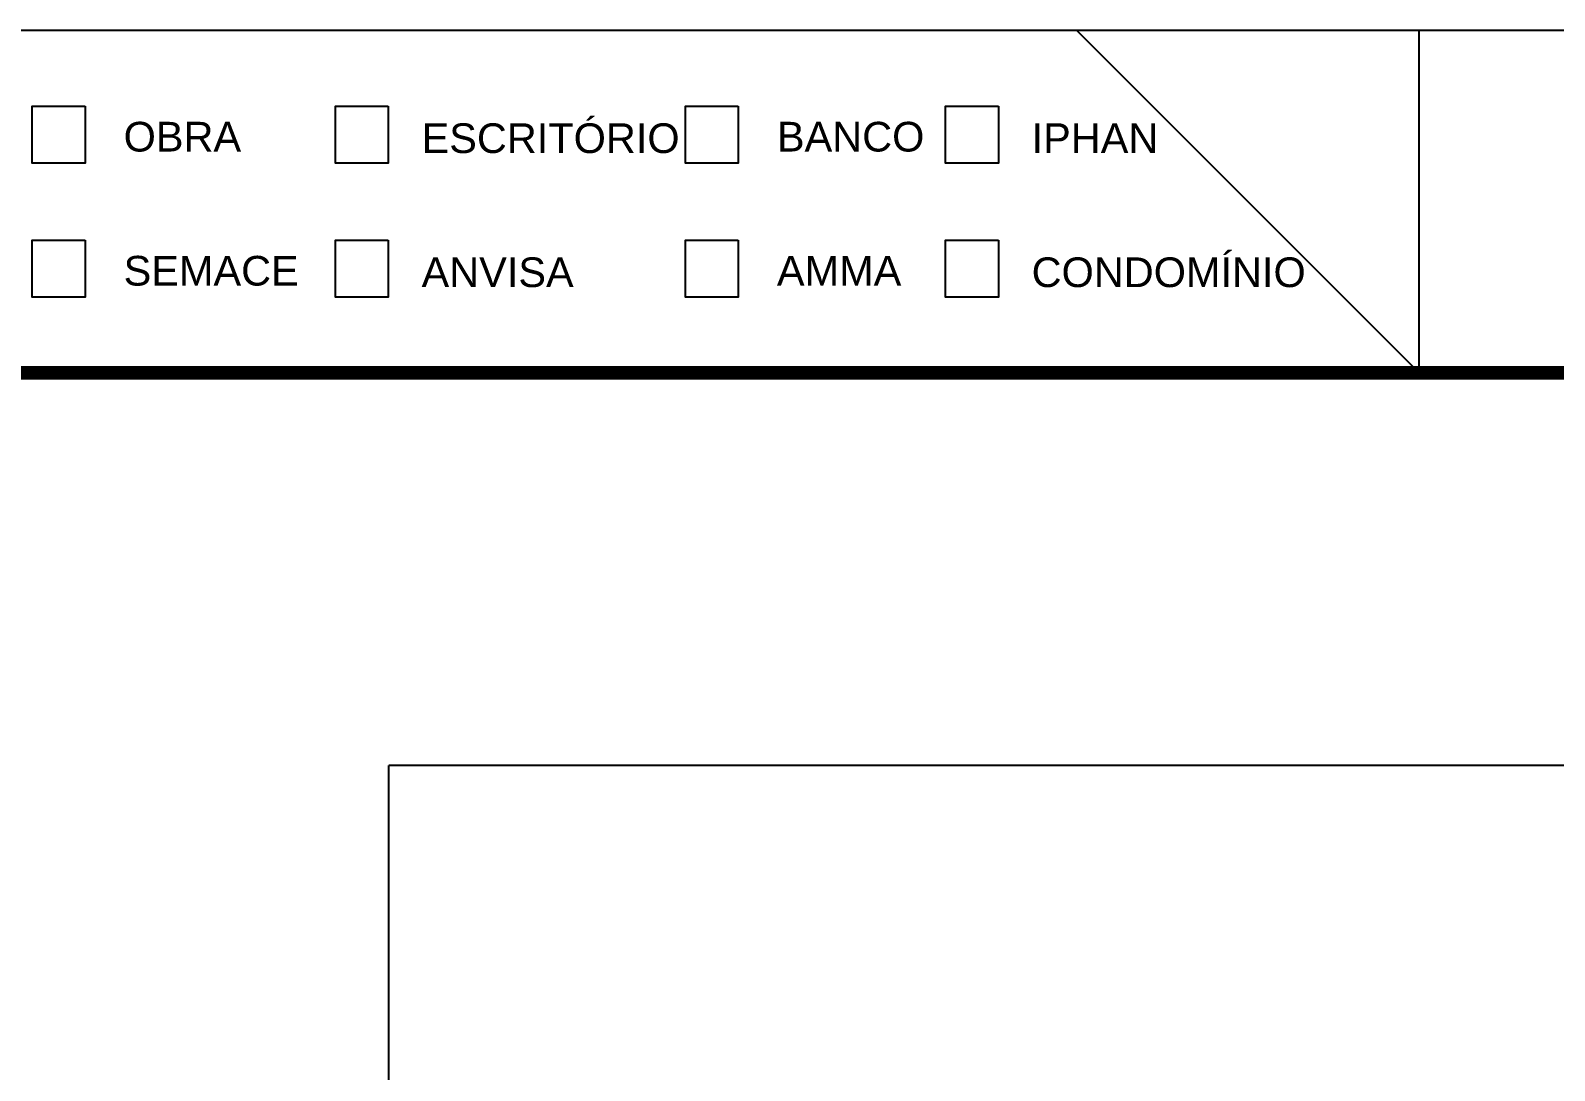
# Model space of a CAD drawing. Header units: millimetres. Extents: x 1904 to 2142, y -1319 to -1235.
# Drawn here: x 2102.03 to 2113.16, y -1242.51 to -1234.92 of the extents above; entities that cross this region are included whole.
import ezdxf
from ezdxf.enums import TextEntityAlignment as Align

# ---------------------------------------------------------------- set-up
doc = ezdxf.new("R2010")
doc.units = ezdxf.units.MM
doc.header["$LTSCALE"] = 30
doc.layers.add('arquitetura', color=8, linetype='CONTINUOUS')
doc.layers.add("PRANCHA - PROJETU'S", color=7, linetype='CONTINUOUS')
doc.styles.add('ARIAL', font='arial.ttf', dxfattribs={"height": 2})

# ---------------------------------------------------------------- blocks, each defined once
blk = doc.blocks.new('ADFSGASDFG')
at = {"layer": "PRANCHA - PROJETU'S", "color": 1}
for p, q in [((276.578, 107.346), (276.578, 47.946)), ((279.078, 77.646), (276.578, 75.146)), ((279.078, 77.646), (276.578, 77.646))]:
    blk.add_line(p, q, dxfattribs=at)
at = {"layer": "PRANCHA - PROJETU'S", "color": 4, "const_width": 0.1}
blk.add_lwpolyline([(279.078, 106.346), (359.678, 106.346), (359.678, 48.946), (279.078, 48.946)], close=True, dxfattribs=at)
at = {"layer": "PRANCHA - PROJETU'S"}
for points in [[(277.13, 74.573), (277.548, 74.573), (277.548, 74.187), (277.13, 74.187)], [(278.109, 74.573), (278.526, 74.573), (278.526, 74.187), (278.109, 74.187)], [(277.13, 72.674), (277.548, 72.674), (277.548, 72.289), (277.13, 72.289)], [(278.109, 72.674), (278.526, 72.674), (278.526, 72.289), (278.109, 72.289)], [(277.13, 70.118), (277.548, 70.118), (277.548, 69.732), (277.13, 69.732)], [(278.109, 70.118), (278.526, 70.118), (278.526, 69.732), (278.109, 69.732)], [(277.13, 67.904), (277.548, 67.904), (277.548, 67.518), (277.13, 67.518)], [(278.109, 67.904), (278.526, 67.904), (278.526, 67.518), (278.109, 67.518)]]:
    blk.add_lwpolyline(points, close=True, dxfattribs=at)
at = {"layer": "PRANCHA - PROJETU'S", "color": 2, "style": 'ARIAL'}
for s, p in [('CONDOMÍNIO', (278.235, 74.816)), ('IPHAN', (277.256, 74.816)), ('BANCO', (277.245, 72.956)), ('AMMA', (278.224, 72.956)), ('ESCRITÓRIO', (277.256, 70.361)), ('ANVISA', (278.235, 70.361)), ('SEMACE', (278.224, 68.185)), ('OBRA', (277.245, 68.185))]:
    blk.add_text(s, height=0.2168, rotation=90, dxfattribs=at).set_placement(p, align=Align.TOP_LEFT)

msp = doc.modelspace()

# ---------------------------------------------------------------- linework, layer by layer
at = {"layer": 'arquitetura'}
for p in [(2131.259, -1240.286), (2104.643, -1244.137)]:
    msp.add_line(p, (2104.643, -1240.286), dxfattribs=at)

# ---------------------------------------------------------------- block references
at = {"layer": "PRANCHA - PROJETU'S", "color": 1, "rotation": 270}
msp.add_blockref('ADFSGASDFG', (2034.522, -958.341), dxfattribs=at)

doc.saveas('drawing.dxf')
